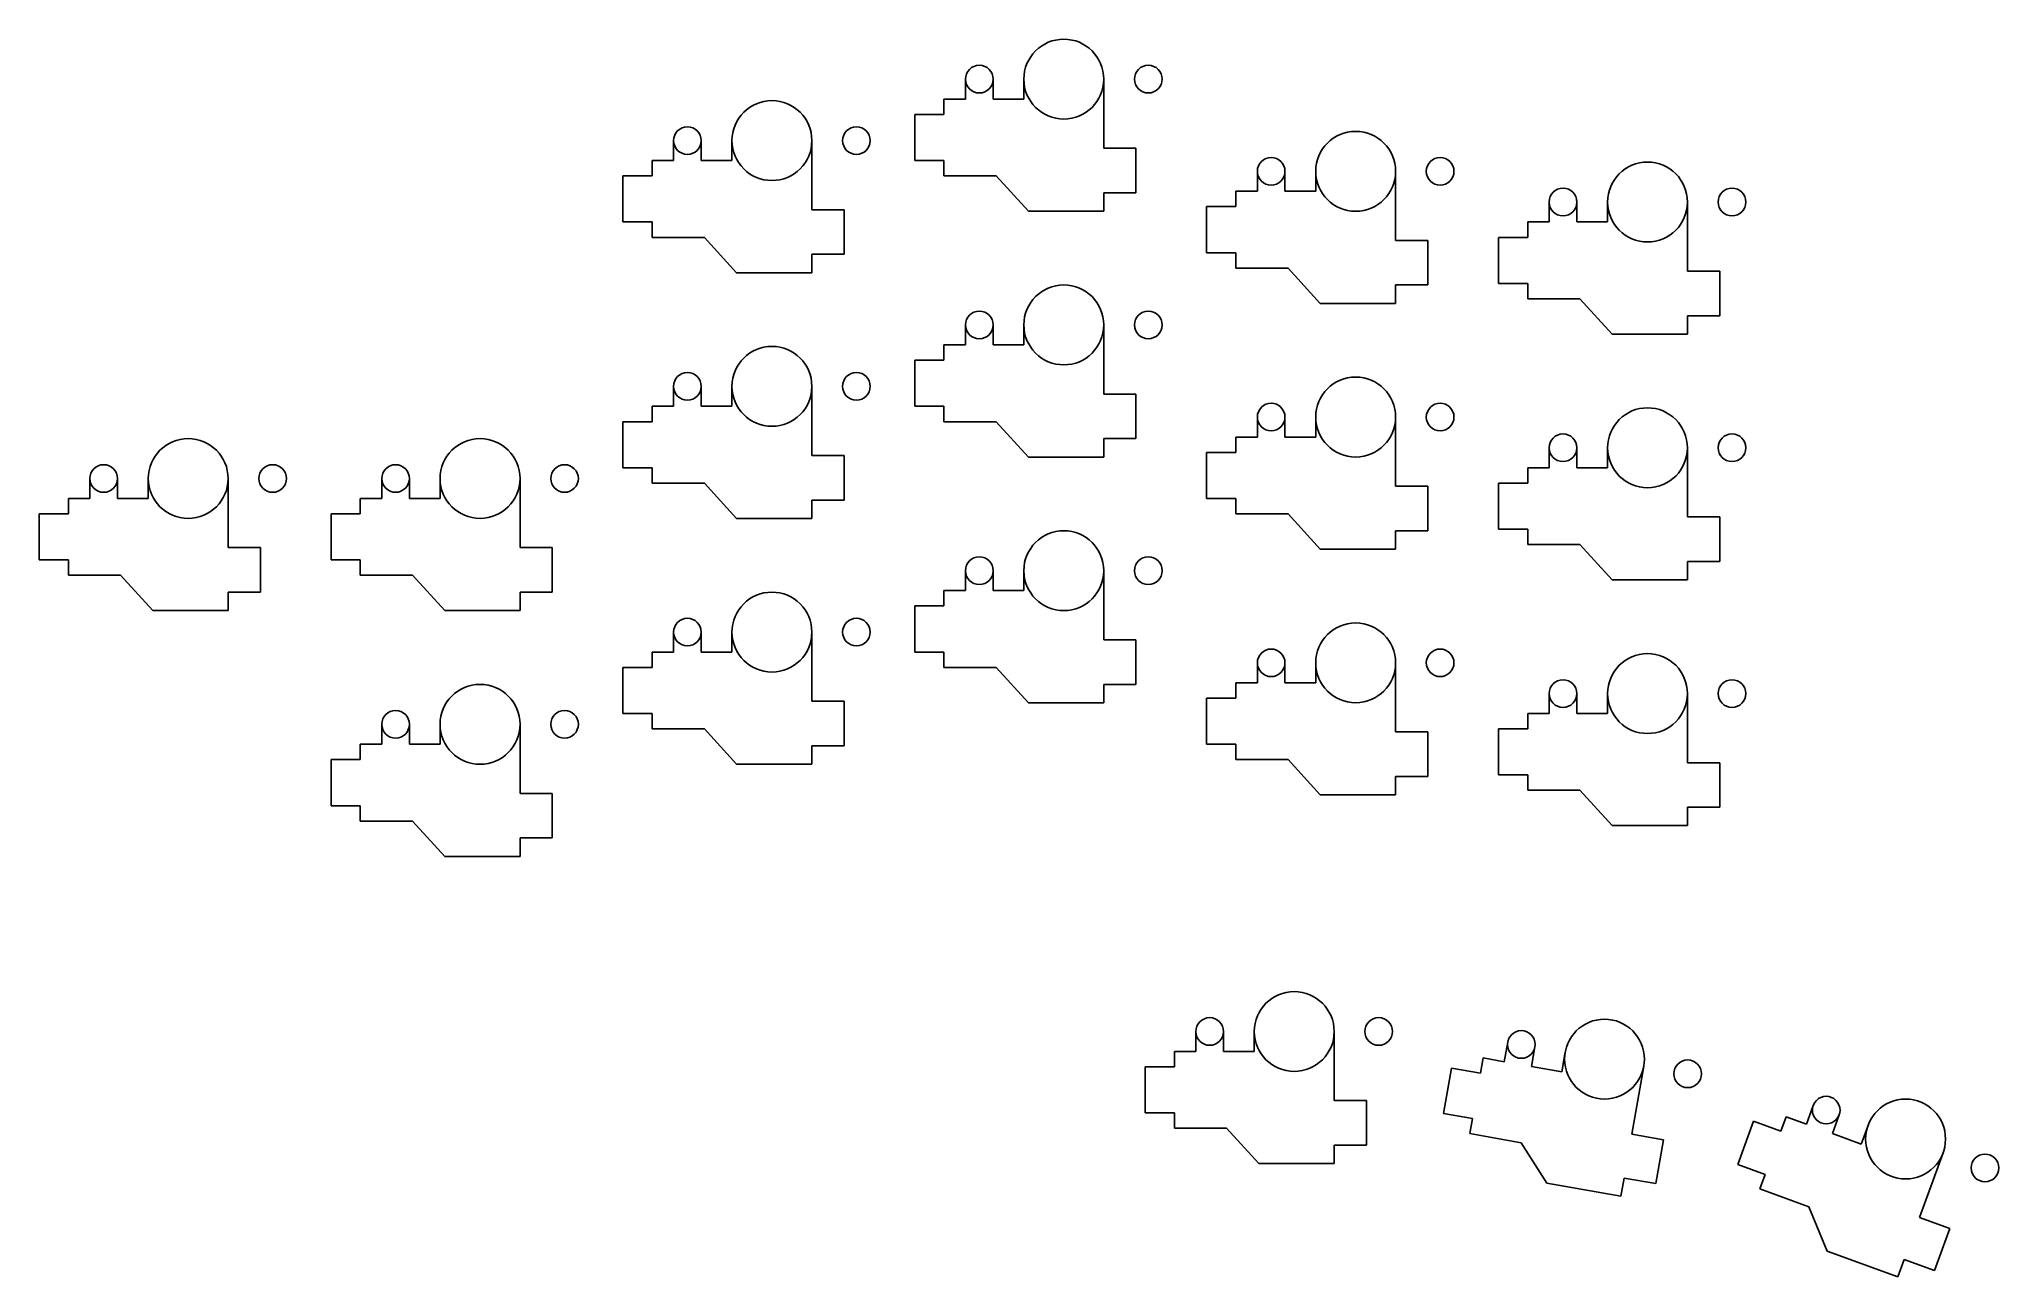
# Model space of a CAD drawing. Header units: millimetres. Extents: x -138 to -10, y -87 to -6.
import ezdxf

# ---------------------------------------------------------------- set-up
doc = ezdxf.new("R2010")
doc.units = ezdxf.units.MM
doc.layers.get('0').update_dxf_attribs({"linetype": 'CONTINUOUS'})

msp = doc.modelspace()

# ---------------------------------------------------------------- linework, layer by layer
for p, q in [((-77.4, -9), (-77.4, -10.3)), ((-75.6, -9), (-75.6, -10.3)), ((-73.6, -10.3), (-73.6, -9)), ((-68.4, -9), (-68.4, -13.5)), ((-80.7, -11.3), (-80.7, -14.3)), ((-78.8, -11.3), (-80.7, -11.3)), ((-78.8, -10.3), (-78.8, -11.3)), ((-77.4, -10.3), (-78.8, -10.3)), ((-75.6, -10.3), (-73.6, -10.3)), ((-96.4, -13), (-96.4, -14.3)), ((-94.6, -13), (-94.6, -14.3)), ((-92.6, -14.3), (-92.6, -13)), ((-87.4, -13), (-87.4, -17.5)), ((-66.3, -13.5), (-68.4, -13.5)), ((-66.3, -16.4), (-66.3, -13.5)), ((-99.7, -15.3), (-99.7, -18.3)), ((-97.8, -15.3), (-99.7, -15.3)), ((-97.8, -14.3), (-97.8, -15.3)), ((-96.4, -14.3), (-97.8, -14.3)), ((-94.6, -14.3), (-92.6, -14.3)), ((-80.7, -14.3), (-78.8, -14.3)), ((-78.8, -14.3), (-78.8, -15.3)), ((-78.8, -15.3), (-75.4, -15.3)), ((-73.3, -17.6), (-75.4, -15.3)), ((-58.4, -15), (-58.4, -16.3)), ((-56.6, -15), (-56.6, -16.3)), ((-54.6, -16.3), (-54.6, -15)), ((-49.4, -15), (-49.4, -19.5)), ((-68.4, -16.4), (-66.3, -16.4)), ((-68.4, -17.6), (-68.4, -16.4)), ((-59.8, -16.3), (-59.8, -17.3)), ((-58.4, -16.3), (-59.8, -16.3)), ((-56.6, -16.3), (-54.6, -16.3)), ((-85.3, -17.5), (-87.4, -17.5)), ((-85.3, -20.4), (-85.3, -17.5)), ((-73.3, -17.6), (-68.4, -17.6)), ((-61.7, -17.3), (-61.7, -20.3)), ((-59.8, -17.3), (-61.7, -17.3)), ((-39.4, -17), (-39.4, -18.3)), ((-37.6, -17), (-37.6, -18.3)), ((-35.6, -18.3), (-35.6, -17)), ((-30.4, -17), (-30.4, -21.5)), ((-99.7, -18.3), (-97.8, -18.3)), ((-97.8, -18.3), (-97.8, -19.3)), ((-40.8, -18.3), (-40.8, -19.3)), ((-39.4, -18.3), (-40.8, -18.3)), ((-37.6, -18.3), (-35.6, -18.3)), ((-97.8, -19.3), (-94.4, -19.3)), ((-92.3, -21.6), (-94.4, -19.3)), ((-87.4, -20.4), (-85.3, -20.4)), ((-87.4, -21.6), (-87.4, -20.4)), ((-61.7, -20.3), (-59.8, -20.3)), ((-59.8, -20.3), (-59.8, -21.3)), ((-47.3, -19.5), (-49.4, -19.5)), ((-47.3, -22.4), (-47.3, -19.5)), ((-42.7, -19.3), (-42.7, -22.3)), ((-40.8, -19.3), (-42.7, -19.3)), ((-92.3, -21.6), (-87.4, -21.6)), ((-59.8, -21.3), (-56.4, -21.3)), ((-54.3, -23.6), (-56.4, -21.3)), ((-28.3, -21.5), (-30.4, -21.5)), ((-28.3, -24.4), (-28.3, -21.5)), ((-49.4, -22.4), (-47.3, -22.4)), ((-49.4, -23.6), (-49.4, -22.4)), ((-42.7, -22.3), (-40.8, -22.3)), ((-40.8, -22.3), (-40.8, -23.3)), ((-54.3, -23.6), (-49.4, -23.6)), ((-40.8, -23.3), (-37.4, -23.3)), ((-35.3, -25.6), (-37.4, -23.3)), ((-77.4, -25), (-77.4, -26.3)), ((-75.6, -25), (-75.6, -26.3)), ((-73.6, -26.3), (-73.6, -25)), ((-68.4, -25), (-68.4, -29.5)), ((-30.4, -24.4), (-28.3, -24.4)), ((-30.4, -25.6), (-30.4, -24.4)), ((-78.8, -26.3), (-78.8, -27.3)), ((-77.4, -26.3), (-78.8, -26.3)), ((-75.6, -26.3), (-73.6, -26.3)), ((-35.3, -25.6), (-30.4, -25.6)), ((-80.7, -27.3), (-80.7, -30.3)), ((-78.8, -27.3), (-80.7, -27.3)), ((-96.4, -29), (-96.4, -30.3)), ((-94.6, -29), (-94.6, -30.3)), ((-92.6, -30.3), (-92.6, -29)), ((-87.4, -29), (-87.4, -33.5)), ((-97.8, -30.3), (-97.8, -31.3)), ((-96.4, -30.3), (-97.8, -30.3)), ((-94.6, -30.3), (-92.6, -30.3)), ((-80.7, -30.3), (-78.8, -30.3)), ((-78.8, -30.3), (-78.8, -31.3)), ((-66.3, -29.5), (-68.4, -29.5)), ((-66.3, -32.4), (-66.3, -29.5)), ((-99.7, -31.3), (-99.7, -34.3)), ((-97.8, -31.3), (-99.7, -31.3)), ((-78.8, -31.3), (-75.4, -31.3)), ((-73.3, -33.6), (-75.4, -31.3)), ((-58.4, -31), (-58.4, -32.3)), ((-56.6, -31), (-56.6, -32.3)), ((-54.6, -32.3), (-54.6, -31)), ((-49.4, -31), (-49.4, -35.5)), ((-68.4, -32.4), (-66.3, -32.4)), ((-68.4, -33.6), (-68.4, -32.4)), ((-59.8, -32.3), (-59.8, -33.3)), ((-58.4, -32.3), (-59.8, -32.3)), ((-56.6, -32.3), (-54.6, -32.3)), ((-39.4, -33), (-39.4, -34.3)), ((-37.6, -33), (-37.6, -34.3)), ((-35.6, -34.3), (-35.6, -33)), ((-30.4, -33), (-30.4, -37.5)), ((-99.7, -34.3), (-97.8, -34.3)), ((-97.8, -34.3), (-97.8, -35.3)), ((-85.3, -33.5), (-87.4, -33.5)), ((-85.3, -36.4), (-85.3, -33.5)), ((-73.3, -33.6), (-68.4, -33.6)), ((-61.7, -33.3), (-61.7, -36.3)), ((-59.8, -33.3), (-61.7, -33.3)), ((-40.8, -34.3), (-40.8, -35.3)), ((-39.4, -34.3), (-40.8, -34.3)), ((-37.6, -34.3), (-35.6, -34.3)), ((-134.4, -35), (-134.4, -36.3)), ((-132.6, -35), (-132.6, -36.3)), ((-130.6, -36.3), (-130.6, -35)), ((-125.4, -35), (-125.4, -39.5)), ((-115.4, -35), (-115.4, -36.3)), ((-113.6, -35), (-113.6, -36.3)), ((-111.6, -36.3), (-111.6, -35)), ((-106.4, -35), (-106.4, -39.5)), ((-97.8, -35.3), (-94.4, -35.3)), ((-92.3, -37.6), (-94.4, -35.3)), ((-47.3, -35.5), (-49.4, -35.5)), ((-47.3, -38.4), (-47.3, -35.5)), ((-42.7, -35.3), (-42.7, -38.3)), ((-40.8, -35.3), (-42.7, -35.3)), ((-135.8, -36.3), (-135.8, -37.3)), ((-134.4, -36.3), (-135.8, -36.3)), ((-132.6, -36.3), (-130.6, -36.3)), ((-116.8, -36.3), (-116.8, -37.3)), ((-115.4, -36.3), (-116.8, -36.3)), ((-113.6, -36.3), (-111.6, -36.3)), ((-87.4, -36.4), (-85.3, -36.4)), ((-87.4, -37.6), (-87.4, -36.4)), ((-61.7, -36.3), (-59.8, -36.3)), ((-59.8, -36.3), (-59.8, -37.3)), ((-137.7, -37.3), (-137.7, -40.3)), ((-135.8, -37.3), (-137.7, -37.3)), ((-118.7, -37.3), (-118.7, -40.3)), ((-116.8, -37.3), (-118.7, -37.3)), ((-92.3, -37.6), (-87.4, -37.6)), ((-59.8, -37.3), (-56.4, -37.3)), ((-54.3, -39.6), (-56.4, -37.3)), ((-28.3, -37.5), (-30.4, -37.5)), ((-28.3, -40.4), (-28.3, -37.5)), ((-123.3, -39.5), (-125.4, -39.5)), ((-123.3, -42.4), (-123.3, -39.5)), ((-104.3, -39.5), (-106.4, -39.5)), ((-104.3, -42.4), (-104.3, -39.5)), ((-49.4, -38.4), (-47.3, -38.4)), ((-49.4, -39.6), (-49.4, -38.4)), ((-42.7, -38.3), (-40.8, -38.3)), ((-40.8, -38.3), (-40.8, -39.3)), ((-40.8, -39.3), (-37.4, -39.3)), ((-35.3, -41.6), (-37.4, -39.3)), ((-137.7, -40.3), (-135.8, -40.3)), ((-135.8, -40.3), (-135.8, -41.3)), ((-118.7, -40.3), (-116.8, -40.3)), ((-116.8, -40.3), (-116.8, -41.3)), ((-54.3, -39.6), (-49.4, -39.6)), ((-30.4, -40.4), (-28.3, -40.4)), ((-30.4, -41.6), (-30.4, -40.4)), ((-135.8, -41.3), (-132.4, -41.3)), ((-130.3, -43.6), (-132.4, -41.3)), ((-116.8, -41.3), (-113.4, -41.3)), ((-111.3, -43.6), (-113.4, -41.3)), ((-77.4, -41), (-77.4, -42.3)), ((-75.6, -41), (-75.6, -42.3)), ((-73.6, -42.3), (-73.6, -41)), ((-68.4, -41), (-68.4, -45.5)), ((-35.3, -41.6), (-30.4, -41.6)), ((-125.4, -42.4), (-123.3, -42.4)), ((-125.4, -43.6), (-125.4, -42.4)), ((-106.4, -42.4), (-104.3, -42.4)), ((-106.4, -43.6), (-106.4, -42.4)), ((-80.7, -43.3), (-80.7, -46.3)), ((-78.8, -43.3), (-80.7, -43.3)), ((-78.8, -42.3), (-78.8, -43.3)), ((-77.4, -42.3), (-78.8, -42.3)), ((-75.6, -42.3), (-73.6, -42.3)), ((-130.3, -43.6), (-125.4, -43.6)), ((-111.3, -43.6), (-106.4, -43.6)), ((-96.4, -45), (-96.4, -46.3)), ((-94.6, -45), (-94.6, -46.3)), ((-92.6, -46.3), (-92.6, -45)), ((-87.4, -45), (-87.4, -49.5)), ((-66.3, -45.5), (-68.4, -45.5)), ((-66.3, -48.4), (-66.3, -45.5)), ((-97.8, -46.3), (-97.8, -47.3)), ((-96.4, -46.3), (-97.8, -46.3)), ((-94.6, -46.3), (-92.6, -46.3)), ((-80.7, -46.3), (-78.8, -46.3)), ((-78.8, -46.3), (-78.8, -47.3)), ((-58.4, -47), (-58.4, -48.3)), ((-56.6, -47), (-56.6, -48.3)), ((-54.6, -48.3), (-54.6, -47)), ((-49.4, -47), (-49.4, -51.5)), ((-99.7, -47.3), (-99.7, -50.3)), ((-97.8, -47.3), (-99.7, -47.3)), ((-78.8, -47.3), (-75.4, -47.3)), ((-73.3, -49.6), (-75.4, -47.3)), ((-68.4, -48.4), (-66.3, -48.4)), ((-68.4, -49.6), (-68.4, -48.4)), ((-59.8, -48.3), (-59.8, -49.3)), ((-58.4, -48.3), (-59.8, -48.3)), ((-56.6, -48.3), (-54.6, -48.3)), ((-85.3, -49.5), (-87.4, -49.5)), ((-85.3, -52.4), (-85.3, -49.5)), ((-73.3, -49.6), (-68.4, -49.6)), ((-61.7, -49.3), (-61.7, -52.3)), ((-59.8, -49.3), (-61.7, -49.3)), ((-39.4, -49), (-39.4, -50.3)), ((-37.6, -49), (-37.6, -50.3)), ((-35.6, -50.3), (-35.6, -49)), ((-30.4, -49), (-30.4, -53.5)), ((-115.4, -51), (-115.4, -52.3)), ((-113.6, -51), (-113.6, -52.3)), ((-111.6, -52.3), (-111.6, -51)), ((-106.4, -51), (-106.4, -55.5)), ((-99.7, -50.3), (-97.8, -50.3)), ((-97.8, -50.3), (-97.8, -51.3)), ((-40.8, -50.3), (-40.8, -51.3)), ((-39.4, -50.3), (-40.8, -50.3)), ((-37.6, -50.3), (-35.6, -50.3)), ((-116.8, -52.3), (-116.8, -53.3)), ((-115.4, -52.3), (-116.8, -52.3)), ((-113.6, -52.3), (-111.6, -52.3)), ((-97.8, -51.3), (-94.4, -51.3)), ((-92.3, -53.6), (-94.4, -51.3)), ((-61.7, -52.3), (-59.8, -52.3)), ((-59.8, -52.3), (-59.8, -53.3)), ((-47.3, -51.5), (-49.4, -51.5)), ((-47.3, -54.4), (-47.3, -51.5)), ((-42.7, -51.3), (-42.7, -54.3)), ((-40.8, -51.3), (-42.7, -51.3)), ((-118.7, -53.3), (-118.7, -56.3)), ((-116.8, -53.3), (-118.7, -53.3)), ((-87.4, -52.4), (-85.3, -52.4)), ((-87.4, -53.6), (-87.4, -52.4)), ((-59.8, -53.3), (-56.4, -53.3)), ((-54.3, -55.6), (-56.4, -53.3)), ((-28.3, -53.5), (-30.4, -53.5)), ((-28.3, -56.4), (-28.3, -53.5)), ((-92.3, -53.6), (-87.4, -53.6)), ((-49.4, -54.4), (-47.3, -54.4)), ((-49.4, -55.6), (-49.4, -54.4)), ((-42.7, -54.3), (-40.8, -54.3)), ((-40.8, -54.3), (-40.8, -55.3)), ((-104.3, -55.5), (-106.4, -55.5)), ((-104.3, -58.4), (-104.3, -55.5)), ((-54.3, -55.6), (-49.4, -55.6)), ((-40.8, -55.3), (-37.4, -55.3)), ((-35.3, -57.6), (-37.4, -55.3)), ((-118.7, -56.3), (-116.8, -56.3)), ((-116.8, -56.3), (-116.8, -57.3)), ((-116.8, -57.3), (-113.4, -57.3)), ((-111.3, -59.6), (-113.4, -57.3)), ((-30.4, -56.4), (-28.3, -56.4)), ((-30.4, -57.6), (-30.4, -56.4)), ((-106.4, -58.4), (-104.3, -58.4)), ((-106.4, -59.6), (-106.4, -58.4)), ((-35.3, -57.6), (-30.4, -57.6)), ((-111.3, -59.6), (-106.4, -59.6)), ((-62.4, -71), (-62.4, -72.3)), ((-60.6, -71), (-60.6, -72.3)), ((-58.6, -72.3), (-58.6, -71)), ((-53.4, -71), (-53.4, -75.5)), ((-63.8, -72.3), (-63.8, -73.3)), ((-62.4, -72.3), (-63.8, -72.3)), ((-60.6, -72.3), (-58.6, -72.3)), ((-42.10277, -71.688652), (-42.328512, -72.968902)), ((-40.330116, -72.001218), (-40.555858, -73.281468)), ((-38.586243, -73.628765), (-38.3605, -72.348515)), ((-65.7, -73.3), (-65.7, -76.3)), ((-63.8, -73.3), (-65.7, -73.3)), ((-45.752026, -73.380671), (-46.272971, -76.335094)), ((-43.880891, -73.710602), (-45.752026, -73.380671)), ((-43.707243, -72.725794), (-43.880891, -73.710602)), ((-42.328512, -72.968902), (-43.707243, -72.725794)), ((-40.555858, -73.281468), (-38.586243, -73.628765)), ((-33.2395, -73.251485), (-34.020917, -77.68312)), ((-65.7, -76.3), (-63.8, -76.3)), ((-63.8, -76.3), (-63.8, -77.3)), ((-51.3, -75.5), (-53.4, -75.5)), ((-51.3, -78.4), (-51.3, -75.5)), ((-46.272971, -76.335094), (-44.401836, -76.665025)), ((-22.214033, -75.811071), (-22.658659, -77.032671)), ((-20.522586, -76.426707), (-20.967212, -77.648308)), ((-63.8, -77.3), (-60.4, -77.3)), ((-58.3, -79.6), (-60.4, -77.3)), ((-44.401836, -76.665025), (-44.575484, -77.649833)), ((-44.575484, -77.649833), (-41.227138, -78.240237)), ((-31.95282, -78.047781), (-34.020917, -77.68312)), ((-26.101665, -76.843698), (-27.127725, -79.662775)), ((-24.316249, -77.493536), (-26.101665, -76.843698)), ((-23.974229, -76.553843), (-24.316249, -77.493536)), ((-22.658659, -77.032671), (-23.974229, -76.553843)), ((-20.967212, -77.648308), (-19.087827, -78.332348)), ((-19.087827, -78.332348), (-18.643201, -77.110748)), ((-53.4, -78.4), (-51.3, -78.4)), ((-53.4, -79.6), (-53.4, -78.4)), ((-39.558432, -80.869956), (-41.227138, -78.240237)), ((-32.4564, -80.903724), (-31.95282, -78.047781)), ((-13.756799, -78.889252), (-15.29589, -83.117869)), ((-58.3, -79.6), (-53.4, -79.6)), ((-27.127725, -79.662775), (-25.342309, -80.312614)), ((-25.342309, -80.312614), (-25.684329, -81.252306)), ((-39.558432, -80.869956), (-34.732874, -81.720832)), ((-34.732874, -81.720832), (-34.524496, -80.539063)), ((-34.524496, -80.539063), (-32.4564, -80.903724)), ((-25.684329, -81.252306), (-22.489374, -82.415175)), ((-21.302666, -85.29471), (-22.489374, -82.415175)), ((-13.322535, -83.836111), (-15.29589, -83.117869)), ((-14.314394, -86.56122), (-13.322535, -83.836111)), ((-21.302666, -85.29471), (-16.698172, -86.970609)), ((-16.698172, -86.970609), (-16.287748, -85.842978)), ((-16.287748, -85.842978), (-14.314394, -86.56122))]:
    msp.add_line(p, q)
for centre, radius in [((-71, -9), 2.6), ((-76.5, -9), 0.9), ((-65.5, -9), 0.9), ((-90, -13), 2.6), ((-95.5, -13), 0.9), ((-84.5, -13), 0.9), ((-52, -15), 2.6), ((-57.5, -15), 0.9), ((-46.5, -15), 0.9), ((-33, -17), 2.6), ((-38.5, -17), 0.9), ((-27.5, -17), 0.9), ((-71, -25), 2.6), ((-76.5, -25), 0.9), ((-65.5, -25), 0.9), ((-90, -29), 2.6), ((-95.5, -29), 0.9), ((-84.5, -29), 0.9), ((-52, -31), 2.6), ((-57.5, -31), 0.9), ((-46.5, -31), 0.9), ((-33, -33), 2.6), ((-128, -35), 2.6), ((-109, -35), 2.6), ((-38.5, -33), 0.9), ((-27.5, -33), 0.9), ((-133.5, -35), 0.9), ((-122.5, -35), 0.9), ((-114.5, -35), 0.9), ((-103.5, -35), 0.9), ((-71, -41), 2.6), ((-76.5, -41), 0.9), ((-65.5, -41), 0.9), ((-90, -45), 2.6), ((-95.5, -45), 0.9), ((-84.5, -45), 0.9), ((-52, -47), 2.6), ((-57.5, -47), 0.9), ((-46.5, -47), 0.9), ((-33, -49), 2.6), ((-109, -51), 2.6), ((-38.5, -49), 0.9), ((-27.5, -49), 0.9), ((-114.5, -51), 0.9), ((-103.5, -51), 0.9), ((-56, -71), 2.6), ((-61.5, -71), 0.9), ((-50.5, -71), 0.9), ((-41.216443, -71.844935), 0.9), ((-35.8, -72.8), 2.6), ((-30.383557, -73.755065), 0.9), ((-21.368309, -76.118889), 0.9), ((-16.2, -78), 2.6), ((-11.031691, -79.881111), 0.900001)]:
    msp.add_circle(centre, radius)

doc.saveas('drawing.dxf')
